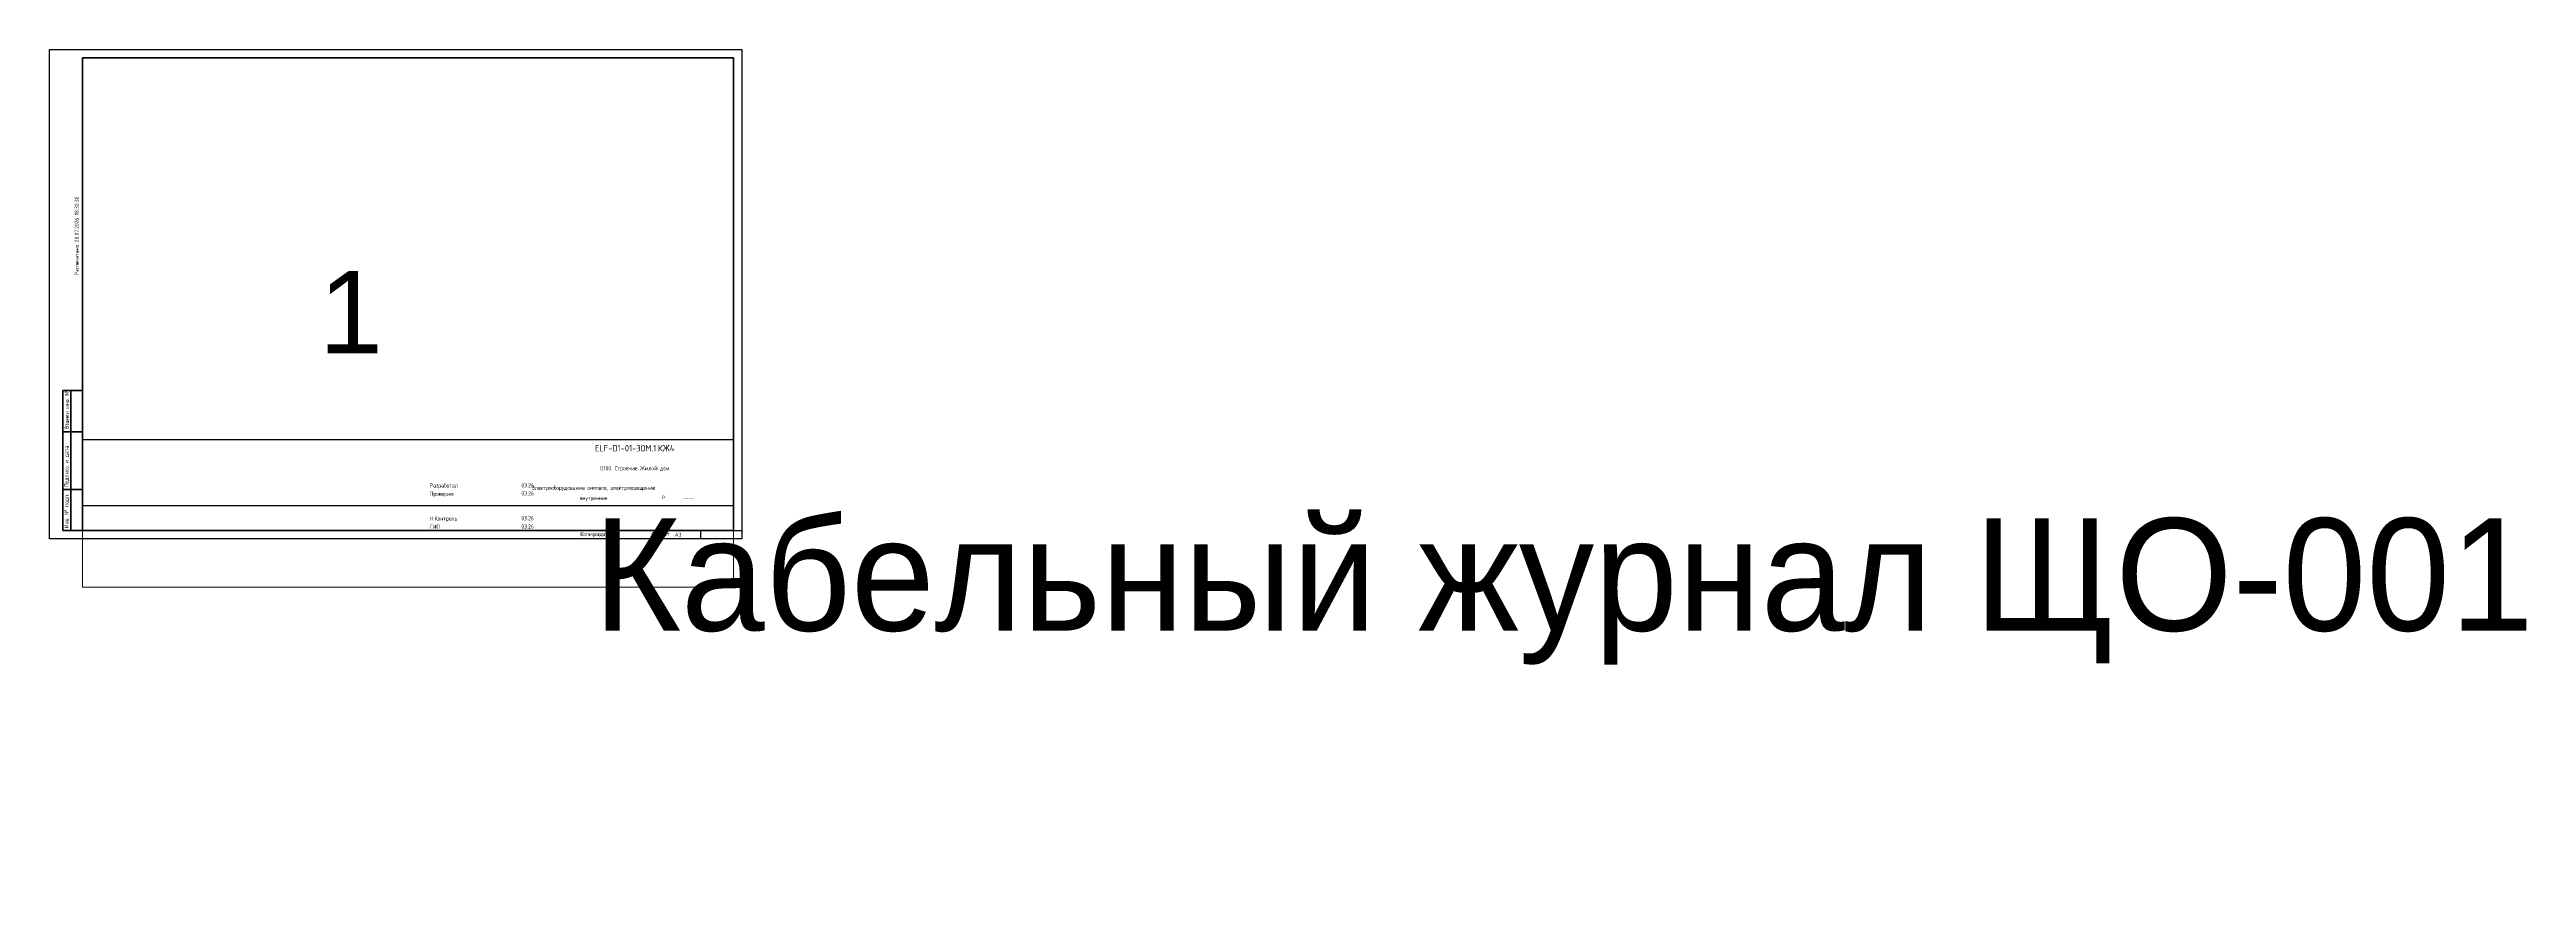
# Paper-space layout 'КЖ-00.1' of a CAD drawing. Header units: millimetres. Extents: x 0 to 1503, y -218 to 297.
# The model-space entities are those that its viewports show. They can reach past a viewport. Long polylines and large blocks are cut down to what shows.
import ezdxf
from ezdxf.enums import TextEntityAlignment as Align

# ---------------------------------------------------------------- set-up
doc = ezdxf.new("R2018")
doc.units = ezdxf.units.MM
doc.layers.get('Defpoints').update_dxf_attribs({"color": 250})
doc.layers.add('0_UNC Defpoints ЭОМ', color=6, linetype='Continuous', plot=False)
doc.layers.add('0_Рамка', color=7, linetype='Continuous')
doc.styles.get("Standard").update_dxf_attribs({"font": 'arial.ttf'})
doc.styles.add('Unecom', font='GOST2304A_0.ttf', dxfattribs={"height": 2.5})
doc.styles.add('СПДС', font='isocpeur.ttf', dxfattribs={"width": 0.8, "height": 2.5})

# ---------------------------------------------------------------- blocks, each defined once
blk = doc.blocks.new('*U38')
at = {"lineweight": 60, "ltscale": 10}
for p, q in [((20, 292), (415, 292)), ((20, 5), (20, 292)), ((415, 292), (415, 5)), ((8, 90), (20, 90)), ((8, 5), (8, 90)), ((13, 90), (13, 5)), ((20, 90), (20, 5)), ((20, 90), (20, 5)), ((8, 65), (20, 65)), ((8, 30), (20, 30)), ((20, 5), (8, 5)), ((415, 5), (20, 5))]:
    blk.add_line(p, q, dxfattribs=at)
at = {"layer": '0_UNC Defpoints ЭОМ', "ltscale": 10}
blk.add_lwpolyline([(420, 0), (0, 0), (0, 297), (420, 297)], close=True, dxfattribs=at)
at = {"layer": '0_UNC Defpoints ЭОМ', "lineweight": 30}
blk.add_lwpolyline([(395, 5), (420, 5), (420, 0), (395, 0)], close=True, dxfattribs=at)
at = {"char_height": 2.5, "attachment_point": 4, "rotation": 90, "style": 'Unecom'}
for s, insert, width in [('{\\fGOST type A|b0|i1|c204|p34; }Взамен инв. №', (10.5, 65), 25), (' Подпись и дата', (10.5, 30), 35), (' Инв. № подл.', (10.5, 5), 24.419)]:
    blk.add_mtext(s, dxfattribs=dict(at, insert=insert, width=width))
at = {"style": 'Unecom'}
for s, insert, char_height, width, attachment_point, line_spacing_factor in [('ELF-D1-01-ЭОМ.1.КЖ4', (355, 55), 4, 120, 5, 2), ('Разработал', (230.7, 32), 2.5, 20, 4, 2), ('03.26', (290, 32.5), 2.5, 10, 5, 2), ('Электрооборудование силовое, электроосвещение внутреннее', (330, 27.5), 2.5, 70, 5, 1.5), ('D100. Строение Жилой дом', (355, 42.5), 2.5, 115, 5, 1.5), ('Проверил', (230.7, 27), 2.5, 20, 4, 2), ('03.26', (290, 27.6), 2.5, 10, 5, 2), ('Р', (372.5, 25), 2.5, 15, 5, 2), ('Н.Контроль', (230.7, 12), 2.5, 20, 4, 2), ('ГИП', (230.7, 7.3), 2.5, 20, 4, 2), ('03.26', (290, 12.5), 2.5, 10, 5, 2), ('03.26', (290, 7.5), 2.5, 10, 5, 2)]:
    blk.add_mtext(s, dxfattribs=dict(at, insert=insert, char_height=char_height, width=width, attachment_point=attachment_point, line_spacing_factor=line_spacing_factor))
at = {"char_height": 2.5, "attachment_point": 4, "style": 'Unecom'}
for s, insert, width in [('Формат  ', (364.9, 2.6), 50), ('\\pi1; ', (250, -133.2), 20), ('\\pi1; ', (250, -133.2), 20), ('\\pxi0.4; ', (250, -133.2), 20), ('\\pi1; ', (512.5, -218.3), 20), ('\\pi1; ', (512.5, -218.3), 20), ('\\pxi0.4; ', (512.5, -218.3), 20)]:
    blk.add_mtext(s, dxfattribs=dict(at, insert=insert, width=width))
at = {"style": 'Unecom'}
blk.add_attdef('ЛИСТ_№', text='', height=2.5, dxfattribs=at).set_placement((387.5, 25), align=Align.MIDDLE_CENTER)
blk.add_attdef('КОЛ-ВО_ЛИСТОВ', text='', height=2.5, dxfattribs=at).set_placement((404.7, 23.7), align=Align.CENTER)
at = {"lineweight": 30, "flags": 104}
blk.add_attdef('ОПИСАНИЕ_ЛИСТА', text='', height=2.5, dxfattribs=at).set_placement((329.9, 12.5), align=Align.MIDDLE_CENTER)
at = {"style": 'Unecom', "flags": 8}
blk.add_attdef('ФОРМАТ_БУМАГИ', (379.4, 1.3), '', height=2.5, dxfattribs=at)
at = {"layer": '0_Рамка', "style": 'СПДС', "width": 0.8}
blk.add_text('Распечатано 28.07.2026 18:32:36', height=2.5, rotation=90, dxfattribs=at).set_placement((16.5, 160), align=Align.MIDDLE_LEFT)
at = {"layer": 'Defpoints', "insert": (330, 2.5), "char_height": 2.5, "width": 70, "attachment_point": 5, "style": 'Unecom'}
blk.add_mtext('Копировал', dxfattribs=at)

msp = doc.modelspace()

# ---------------------------------------------------------------- linework, layer by layer
at = {"layer": '0_UNC Defpoints ЭОМ'}
for p in [(-64.3, 60), (-64.3, 20)]:
    msp.add_xline(p, (-1, 0), dxfattribs=at)
at = {"layer": 'Defpoints', "color": 6}
msp.add_lwpolyline([(20, 5), (20, 292), (415, 292), (415, 5), (20, 5)], dxfattribs=at)

# ---------------------------------------------------------------- texts
at = {"layer": 'Defpoints', "color": 6, "insert": (163.4, 162.6), "char_height": 50, "attachment_point": 1}
msp.add_mtext_dynamic_manual_height_columns('1', width=226.886, gutter_width=12.5, heights=[0], dxfattribs=at)

psp = doc.layouts.new('КЖ-00.1')

# ---------------------------------------------------------------- block references
at = {"ltscale": 100}
ref = psp.add_blockref('*U38', (0, 0), dxfattribs=at)
ref.add_attrib('ФОРМАТ_БУМАГИ', 'А3', (379.4, 1.3), dxfattribs={"height": 2.5, "style": 'Unecom'})
ref.add_attrib('ЛИСТ_№', '----', dxfattribs={"height": 2.5, "style": 'Unecom'}).set_placement((387.5, 25), align=Align.MIDDLE_CENTER)
lines = psp.add_mtext('Кабельный журнал ЩО-001', dxfattribs={"insert": (329.9, 12.5), "char_height": 68.284, "attachment_point": 1})
ref.add_attrib('ОПИСАНИЕ_ЛИСТА', '', (329.9, 12.5), dxfattribs={"flags": 104}).embed_mtext(lines)

# ---------------------------------------------------------------- viewports
at = {"layer": 'Defpoints', "color": 6}
psp.add_viewport(center=(217.5, 131.3), size=(395, 321.4), view_center_point=(217.5, 131.3), view_height=321.4, dxfattribs=at)

doc.saveas('drawing.dxf')
